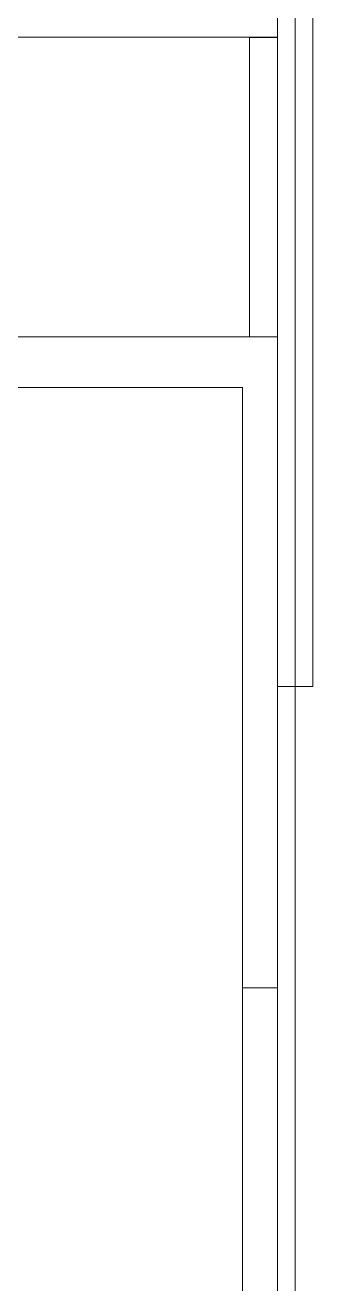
# Model space of a CAD drawing. Header units: millimetres. Extents: x -753 to 90, y 56274 to 56868.
# Drawn here: x -44.45 to -41.84, y 56712.79 to 56724.2 of the extents above; entities that cross this region are included whole.
import ezdxf

# ---------------------------------------------------------------- set-up
doc = ezdxf.new("R2010")
doc.units = ezdxf.units.MM
doc.linetypes.add('XKITLINE00', pattern=[0])
doc.layers.add('Cota', color=4, linetype='Continuous', lineweight=0)
doc.layers.add('Peça', color=2, linetype='Continuous', lineweight=0)

# ---------------------------------------------------------------- blocks, each defined once
blk = doc.blocks.new('*A78')
at = {"layer": 'Peça', "color": 1, "linetype": 'XKITLINE00', "lineweight": 0}
for p, q in [((-46.24, 56721.376), (-42.16, 56721.376)), ((-42.16, 56721.376), (-42.16, 56694.182)), ((-42.478, 56720.916), (-46.24, 56720.916)), ((-42.478, 56689.846), (-42.478, 56720.916)), ((-42.478, 56715.473), (-42.16, 56715.473))]:
    blk.add_line(p, q, dxfattribs=at)
blk = doc.blocks.new('*A80')
at = {"layer": 'Peça', "color": 1, "linetype": 'XKITLINE00', "lineweight": 0}
for p, q in [((-44.7, 56724.094), (-42.414, 56724.094)), ((-42.414, 56724.094), (-42.16, 56724.094)), ((-42.414, 56724.094), (-42.414, 56724.091)), ((-42.414, 56724.091), (-42.414, 56724.094)), ((-42.16, 56724.091), (-42.414, 56724.091)), ((-42.414, 56724.091), (-42.414, 56721.376))]:
    blk.add_line(p, q, dxfattribs=at)
blk = doc.blocks.new('*A83')
at = {"layer": 'Peça', "color": 1, "linetype": 'XKITLINE00', "lineweight": 0}
for p, q in [((-42.16, 56718.204), (-42.16, 56724.858)), ((-42.16, 56724.858), (-41.84, 56724.858)), ((-41.84, 56724.858), (-41.84, 56718.204)), ((-41.84, 56718.204), (-42.16, 56718.204))]:
    blk.add_line(p, q, dxfattribs=at)
blk = doc.blocks.new('*A2139')
at = {"layer": 'Cota', "color": 7, "linetype": 'XKITLINE00', "lineweight": 0}
blk.add_line((-42, 56730.938), (-42, 56660.417), dxfattribs=at)
blk = doc.blocks.new('*A2144')
at = {"layer": 'Cota', "color": 7, "linetype": 'XKITLINE00', "lineweight": 0}
blk.add_line((-42, 56730.938), (-42, 56669.109), dxfattribs=at)

msp = doc.modelspace()

# ---------------------------------------------------------------- block references
at = {"lineweight": 0}
for name in ['*A2139', '*A2144', '*A83', '*A80', '*A78']:
    msp.add_blockref(name, (0, 0), dxfattribs=at)

doc.saveas('drawing.dxf')
